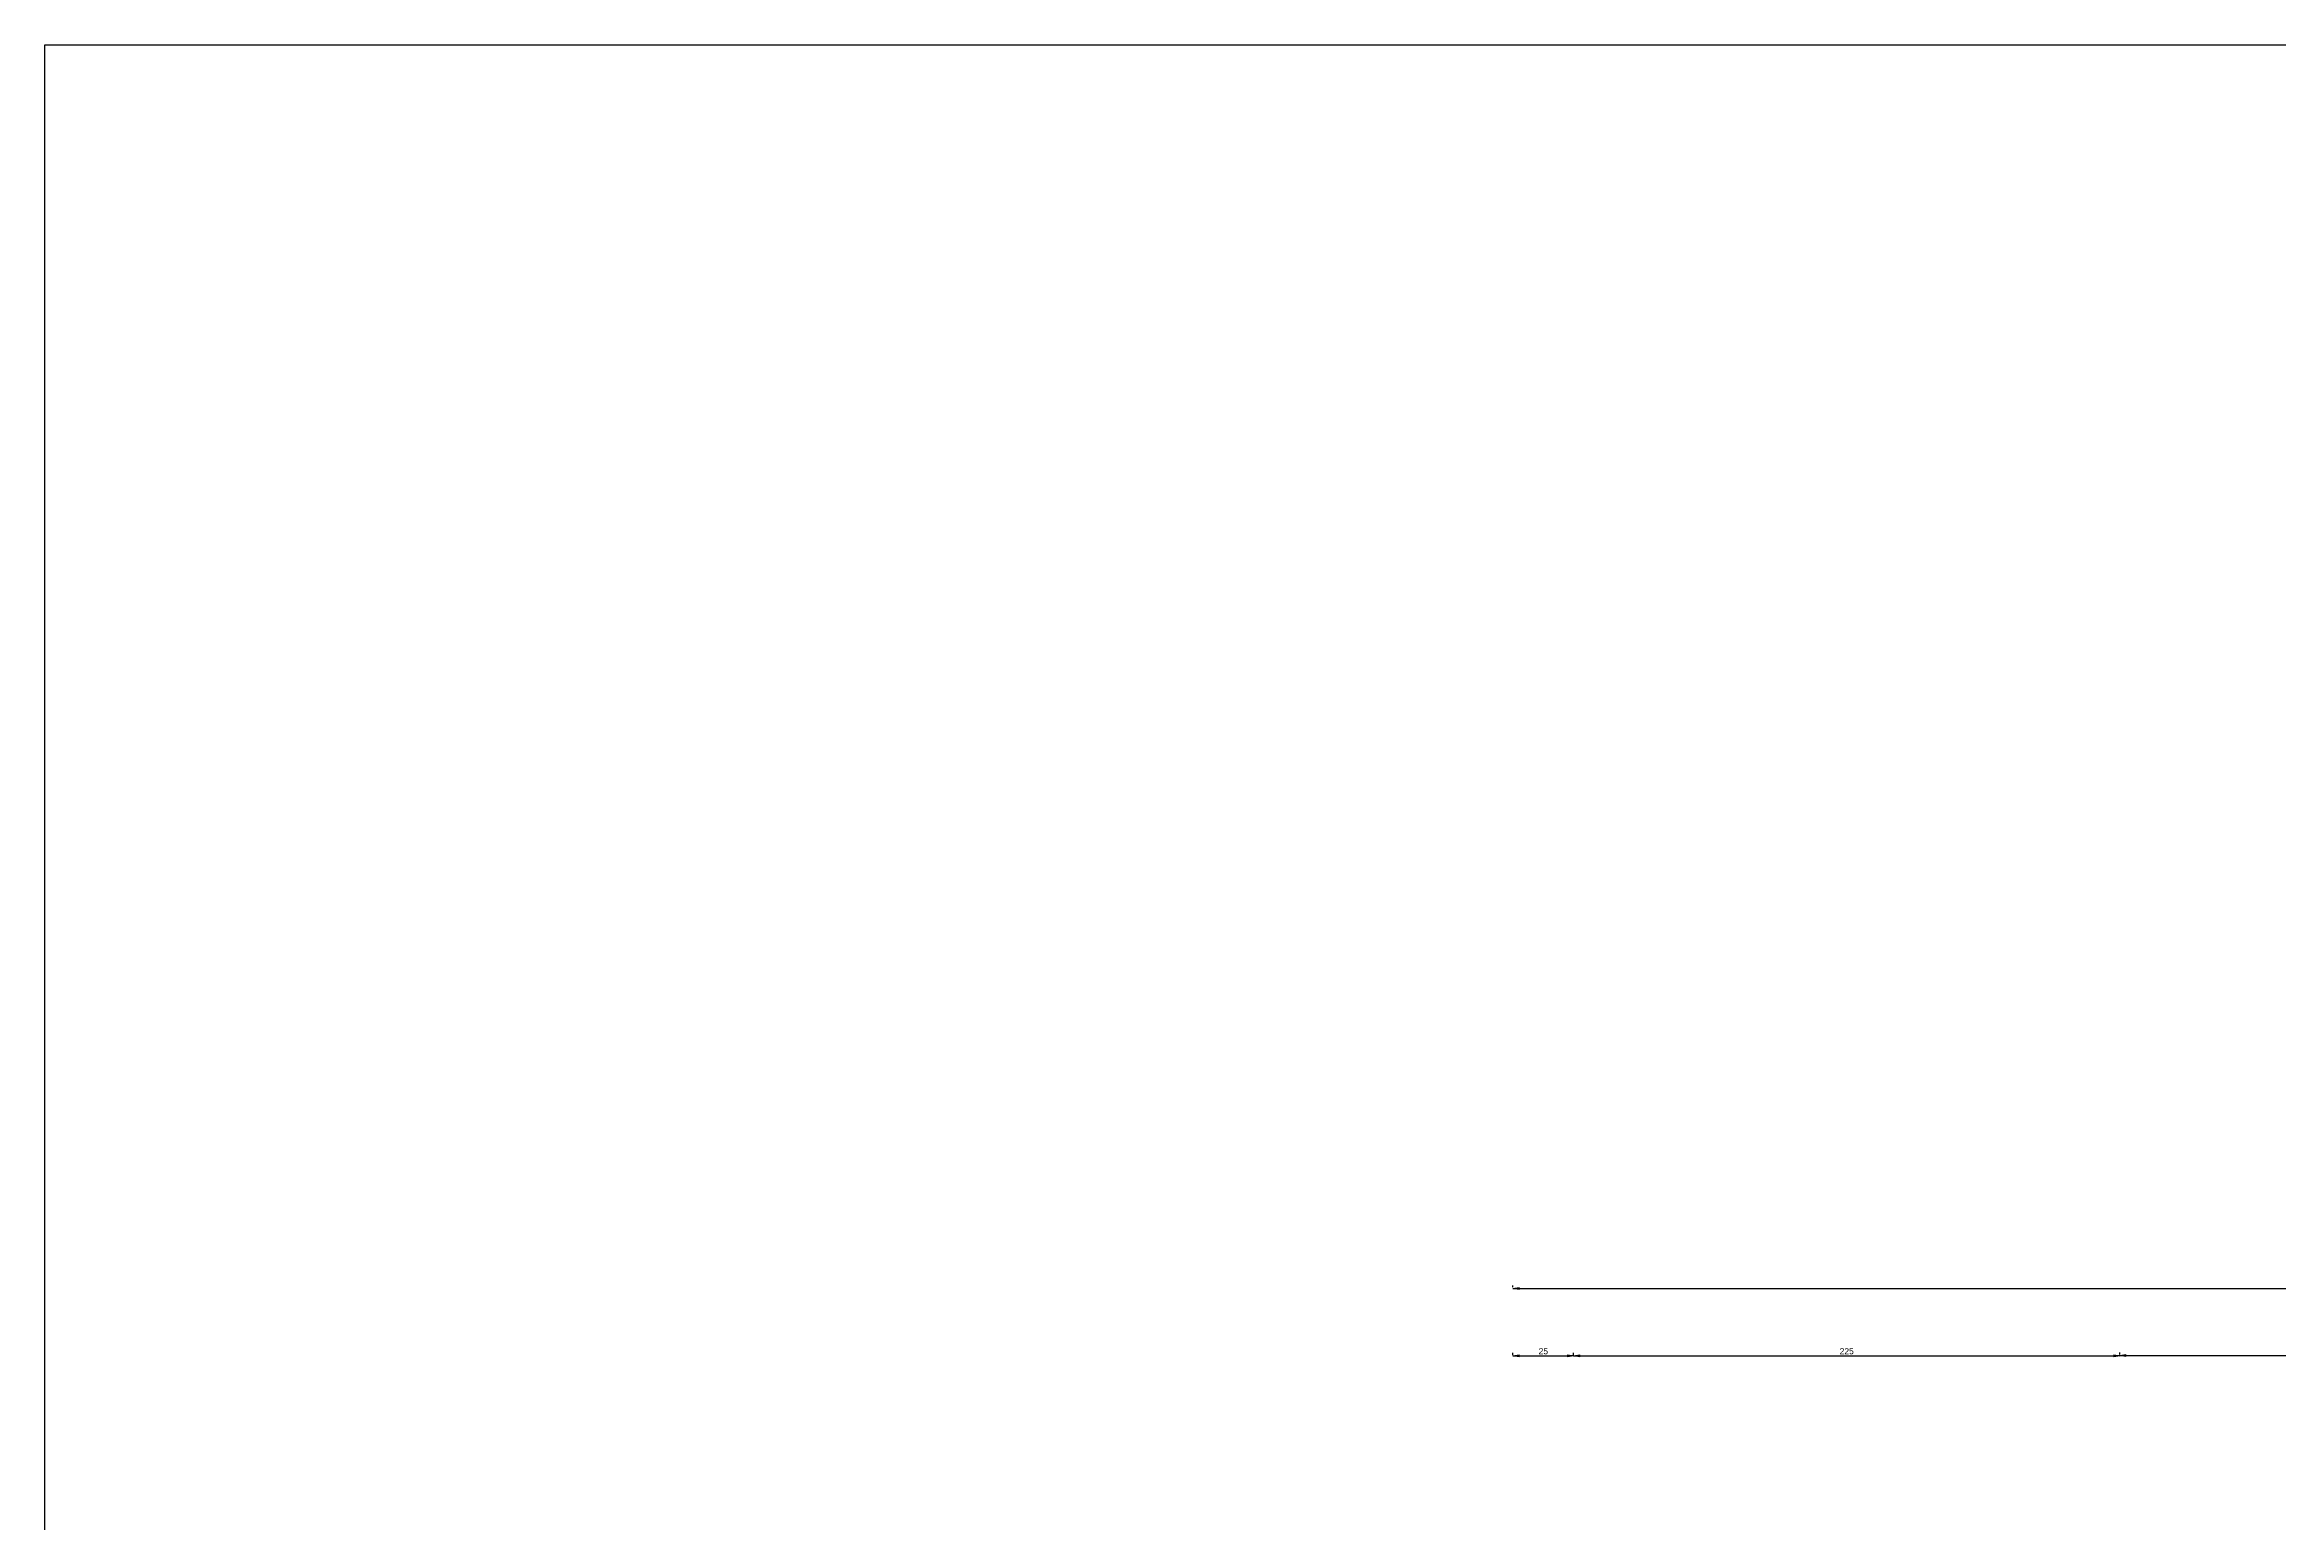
# Model space of a CAD drawing. Header units: millimetres. Extents: x -502 to 9998, y 2906 to 6004.
# Drawn here: x -502 to 418, y 5395 to 6004 of the extents above; entities that cross this region are included whole.
import ezdxf

# ---------------------------------------------------------------- set-up
doc = ezdxf.new("R2010")
doc.units = ezdxf.units.MM
doc.layers.add('ölçülendirme', color=80, linetype='Continuous', lineweight=30)
doc.styles.get("Standard").update_dxf_attribs({"font": 'arial.ttf'})

# ---------------------------------------------------------------- blocks, each defined once
blk = doc.blocks.new('_Closed')
at = {"color": 0, "linetype": 'ByBlock', "lineweight": -2}
for p, q in [((-1, 0.17), (0, 0)), ((-1, 0.17), (-1, -0.17)), ((0, 0), (-1, -0.17)), ((0, 0), (-1, 0))]:
    blk.add_line(p, q, dxfattribs=at)

msp = doc.modelspace()

# ---------------------------------------------------------------- linework, layer by layer
at = {"layer": 'ölçülendirme'}
for p, q in [((-502.19, 6004.09), (2997.81, 6004.09)), ((-502.19, 2905.93), (-502.19, 6004.09)), ((102.73, 5492.09), (102.73, 5492.71)), ((102.73, 5464.06), (102.73, 5464.99)), ((127.73, 5464.06), (127.73, 5464.99)), ((127.73, 5464.37), (127.73, 5464.99)), ((352.73, 5464.58), (352.73, 5465.2)), ((352.73, 5464.37), (352.73, 5464.99))]:
    msp.add_line(p, q, dxfattribs=at)
at = {"layer": 'ölçülendirme', "color": 90}
for p, q in [((105.23, 5491.46), (2240.23, 5491.46)), ((105.23, 5463.74), (125.23, 5463.74)), ((130.23, 5463.74), (350.23, 5463.74)), ((355.23, 5463.95), (700.23, 5463.95))]:
    msp.add_line(p, q, dxfattribs=at)

# ---------------------------------------------------------------- block references
at = {"layer": 'ölçülendirme', "color": 90, "xscale": 2.5, "yscale": 2.5, "zscale": 2.5, "rotation": 180}
for p in [(102.73, 5491.46), (102.73, 5463.74), (127.73, 5463.74), (352.73, 5463.95)]:
    msp.add_blockref('_Closed', p, dxfattribs=at)
at = {"layer": 'ölçülendirme', "color": 90, "xscale": 2.5, "yscale": 2.5, "zscale": 2.5}
for p in [(127.73, 5463.74), (352.73, 5463.74)]:
    msp.add_blockref('_Closed', p, dxfattribs=at)

# ---------------------------------------------------------------- texts
at = {"layer": 'ölçülendirme', "char_height": 2.5, "attachment_point": 5}
for s, insert in [('25', (115.23, 5465.64)), ('225', (240.23, 5465.64))]:
    msp.add_mtext(s, dxfattribs=dict(at, insert=insert))

doc.saveas('drawing.dxf')
